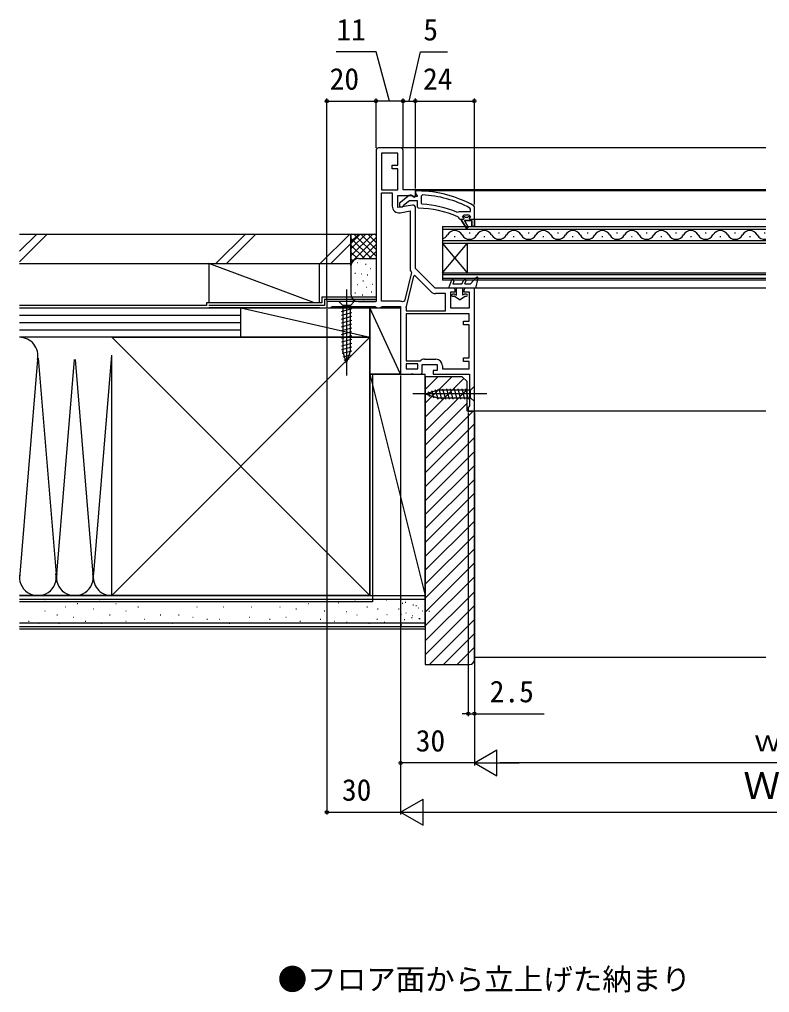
# Model space of a CAD drawing. Units: millimetres, scale not verified. Extents: x -525 to 525, y -785 to 781.
# Drawn here: x -130 to 175, y 36.9 to 432.4 of the extents above; entities that cross this region are included whole.
import ezdxf
from ezdxf.enums import TextEntityAlignment as Align

# ---------------------------------------------------------------- set-up
doc = ezdxf.new("R2010")
doc.units = ezdxf.units.MM
doc.header["$LTSCALE"] = 4
for name, color, linetype in [('0-1_USER1', 3, 'Continuous'), ('0-2_YKK_11', 7, 'Continuous'), ('0-3_YKK_12', 2, 'Continuous'), ('0-4_YKK_13', 4, 'Continuous'), ('0-6_YKK_D', 6, 'Continuous'), ('0-8_YSS_K', 3, 'Continuous'), ('0-9_YSS_KE', 3, 'Continuous')]:
    doc.layers.add(name, color=color, linetype=linetype)
doc.styles.add('ＭＳ ゴシック', font='')
doc.styles.get('ＭＳ ゴシック').set_extended_font_data('MS Gothic')

msp = doc.modelspace()

# ---------------------------------------------------------------- linework, layer by layer
at = {"layer": '0-2_YKK_11'}
for p, q in [((25.005, 380.2), (16.005, 380.2)), ((24.505, 317.9), (17.205, 317.9)), ((27.205, 315.2), (27.205, 314)), ((34.705, 294.3), (39.305, 294.3))]:
    msp.add_line(p, q, dxfattribs=at)
for points in [[(15.005, 379.2), (15.005, 317.7), (-4.995, 317.7), (-4.995, 315.2), (-3.695, 315.2), (-3.262, 315.45), (-2.829, 315.7), (14.639, 315.7), (15.072, 315.45), (15.505, 315.2), (16.605, 315.2), (17.038, 315.45), (17.471, 315.7), (25.005, 315.7), (25.005, 288.2), (29.247, 288.2), (29.43, 288.32), (29.98, 288.32), (30.163, 288.2), (32.805, 288.2)], [(29.831, 356.985), (23.805, 355.922), (23.805, 360.8), (29.561, 360.8), (30.49, 360.22), (31.005, 360.505), (31.005, 363.2), (26.005, 363.2), (26.005, 379.2)], [(17.205, 317.9), (17.205, 362), (21.605, 362), (21.605, 356.518)], [(28.488, 360.787), (24.505, 357.675), (24.505, 356.2), (25.606, 356.2), (26.105, 356.675), (26.297, 357.045), (28.543, 358.8), (31.705, 358.8), (31.705, 356.199), (32.202, 355.699)], [(32.005, 362.7), (31.005, 362.7), (31.005, 361.6), (31.442, 361.104), (31.705, 360.806), (31.705, 360.4), (30.305, 360.4), (29.905, 360.6)], [(33.825, 361.063), (33.305, 360.563), (33.305, 357.76), (33.783, 357.261)], [(46.205, 323.2), (39.005, 323.2), (31.005, 331.2), (31.005, 356)], [(55.005, 351.2), (55.005, 356.247), (54.752, 356.682)], [(24.774, 353.859), (28.805, 354.57), (28.805, 331.407)], [(47.909, 354.055), (48.499, 354.208), (48.893, 354.4)], [(48.314, 352.126), (48.605, 351.686), (49.104, 351.2), (49.705, 351.2), (49.705, 350.7), (51.791, 347.568), (52.47, 347.989), (50.905, 350.7), (54.005, 350.7), (54.005, 348.2), (55.005, 348.2), (55.005, 351.2), (55.005, 348.2), (54.005, 348.2), (54.005, 350.7), (50.905, 350.7), (52.47, 347.989), (51.791, 347.568), (49.705, 350.7), (49.705, 351.2), (50.505, 351.2), (50.805, 351.5), (50.58, 351.79), (50.205, 352.275), (50.205, 352.3), (51.011, 352.3), (51.309, 352.037), (52.301, 352.037), (52.599, 352.3), (53.405, 352.3), (52.905, 352.8), (50.705, 352.8), (50.205, 352.3), (51.011, 352.3), (51.309, 352.037), (52.301, 352.037), (52.599, 352.3), (53.405, 352.3), (53.03, 351.79), (52.805, 351.5)], [(48.893, 354.4), (53.405, 354.4), (53.405, 355.306), (53.143, 355.745)], [(52.805, 351.5), (53.105, 351.2), (55.005, 351.2)], [(29.275, 329.884), (29.348, 329.483), (26.508, 317.898), (25.785, 317.577)], [(37.303, 321.791), (30.813, 328.28), (30.25, 328.123), (27.199, 315.677), (27.188, 315.502)], [(27.205, 314), (43.205, 314), (43.205, 321), (39.212, 321)], [(33.805, 289.2), (33.805, 292.1), (39.805, 292.1), (39.805, 289.7), (38.205, 289.7), (38.205, 288.2), (53.005, 288.2), (53.005, 275.292), (52.755, 274.996), (52.505, 274.7), (52.505, 273.2), (55.005, 273.2), (55.005, 323.2), (51.705, 323.2)], [(50.705, 322.2), (50.705, 321.7), (52.805, 321.7), (52.805, 315), (45.405, 315), (45.405, 321.7), (47.205, 321.7), (47.205, 322.2)], [(52.805, 312.8), (27.205, 312.8), (27.205, 293.6), (32.707, 293.6), (33.019, 293.709)], [(42.005, 291.6), (42.005, 290.4), (52.805, 290.4), (52.805, 293.4), (50.605, 293.4), (50.605, 294.9), (52.805, 294.9), (52.805, 308.3), (50.605, 308.3), (50.605, 309.8), (52.805, 309.8), (52.805, 312.8)]]:
    msp.add_lwpolyline(points, dxfattribs=at)
for points in [[(17.205, 378), (17.205, 363.2), (23.805, 363.2), (23.805, 371.7), (21.605, 371.7), (21.605, 373.2), (23.805, 373.2), (23.805, 378)], [(32.005, 292.4), (27.205, 292.4), (27.205, 290.4), (32.005, 290.4)]]:
    msp.add_lwpolyline(points, close=True, dxfattribs=at)
for centre, radius, start, end in [((16.005, 379.2), 1, 90, 180), ((25.005, 379.2), 1, 0, 90), ((29.105, 360), 1, 36.86989, 128.08672), ((32.005, 316.7), 46, 60.36285, 90.00001), ((32.005, 316.7), 44.4, 61.57018, 87.65008), ((24.305, 356.518), 2.7, 180, 280), ((30.005, 356), 1, 0, 100), ((32.005, 316.7), 40.6, 66.93796, 87.4899), ((32.005, 316.7), 39, 65.28016, 89.70988), ((31.505, 331.407), 2.7, 180, 214.34324), ((39.212, 323.7), 2.7, 225, 270), ((46.205, 322.2), 1, 0, 90), ((51.705, 322.2), 1, 90, 180), ((24.505, 315.2), 2.7, 61.68666, 90), ((24.505, 315.2), 2.7, 360, 6.41925), ((34.705, 291.6), 2.7, 90, 128.62483), ((39.305, 291.6), 2.7, 0, 90), ((32.805, 289.2), 1, 270, 0)]:
    msp.add_arc(centre, radius, start, end, dxfattribs=at)
at = {"layer": '0-3_YKK_12'}
for p, q in [((173.505, 380.2), (25.005, 380.2)), ((173.505, 363.2), (30.505, 363.2)), ((173.505, 362.7), (31.005, 362.7)), ((42.005, 348.2), (173.505, 348.2)), ((42.005, 348.2), (42.005, 326.4)), ((55.005, 351.2), (173.505, 351.2)), ((42.005, 347.2), (173.505, 347.2)), ((53.205, 345.56), (52.805, 345.56)), ((65.205, 345.56), (64.805, 345.56)), ((77.205, 345.56), (76.805, 345.56)), ((89.205, 345.56), (88.805, 345.56)), ((101.205, 345.56), (100.805, 345.56)), ((113.205, 345.56), (112.805, 345.56)), ((125.205, 345.56), (124.805, 345.56)), ((137.205, 345.56), (136.805, 345.56)), ((149.205, 345.56), (148.805, 345.56)), ((161.205, 345.56), (160.805, 345.56)), ((173.205, 345.56), (172.805, 345.56)), ((173.505, 342.4), (42.005, 342.4)), ((173.505, 341.4), (42.005, 341.4)), ((42.005, 341.4), (52.005, 329.4)), ((42.005, 329.4), (52.005, 341.4)), ((47.205, 344.04), (46.805, 344.04)), ((52.005, 341.4), (52.005, 329.4)), ((59.205, 344.04), (58.805, 344.04)), ((71.205, 344.04), (70.805, 344.04)), ((83.205, 344.04), (82.805, 344.04)), ((95.205, 344.04), (94.805, 344.04)), ((107.205, 344.04), (106.805, 344.04)), ((119.205, 344.04), (118.805, 344.04)), ((131.205, 344.04), (130.805, 344.04)), ((143.205, 344.04), (142.805, 344.04)), ((155.205, 344.04), (154.805, 344.04)), ((167.205, 344.04), (166.805, 344.04)), ((42.005, 329.4), (173.505, 329.4)), ((42.005, 328.7), (173.505, 328.7)), ((173.505, 327.1), (42.005, 327.1)), ((173.505, 326.4), (42.005, 326.4)), ((173.505, 323.2), (54.505, 323.2)), ((173.505, 273.203), (54.505, 273.203))]:
    msp.add_line(p, q, dxfattribs=at)
for centre, start, end in [((41.005, 346.477), 286.91585, 330.79746), ((47.005, 343.123), 29.20254, 150.79746), ((53.005, 346.477), 209.20254, 330.79746), ((59.005, 343.123), 29.20254, 150.79746), ((65.005, 346.477), 209.20254, 330.79746), ((71.005, 343.123), 29.20254, 150.79746), ((77.005, 346.477), 209.20254, 330.79746), ((83.005, 343.123), 29.20254, 150.79746), ((89.005, 346.477), 209.20254, 330.79746), ((95.005, 343.123), 29.20254, 150.79746), ((101.005, 346.477), 209.20254, 330.79746), ((107.005, 343.123), 29.20254, 150.79746), ((113.005, 346.477), 209.20254, 330.79746), ((119.005, 343.123), 29.20254, 150.79746), ((125.005, 346.477), 209.20254, 330.79746), ((131.005, 343.123), 29.20254, 150.79746), ((137.005, 346.477), 209.20254, 330.79746), ((143.005, 343.123), 29.20254, 150.79746), ((149.005, 346.477), 209.20254, 330.79746), ((155.005, 343.123), 29.20254, 150.79746), ((161.005, 346.477), 209.20254, 330.79746), ((167.005, 343.123), 29.20254, 150.79746), ((173.005, 346.477), 209.20254, 278.36527)]:
    msp.add_arc(centre, 3.437, start, end, dxfattribs=at)
at = {"layer": '0-4_YKK_13'}
for p, q in [((45.744, 326.393), (44.405, 323.2)), ((46.666, 326.007), (46.244, 325)), ((51.036, 325), (51.547, 325.966)), ((51.036, 325), (53.405, 325)), ((55.707, 327.567), (53.405, 325)), ((56.393, 327.204), (55.405, 323.2)), ((3.005, 322.7), (3.005, 287.7)), ((55.405, 323.2), (44.405, 323.2)), ((46.855, 320.7), (46.105, 320.7)), ((47.055, 320.646), (47.705, 320.271)), ((47.705, 320.271), (47.705, 323.2)), ((50.205, 323.2), (50.205, 320.271)), ((50.855, 320.646), (50.205, 320.271)), ((51.805, 320.7), (51.055, 320.7)), ((6.105, 317.7), (-0.095, 317.7)), ((-0.095, 317.7), (1.455, 316.15)), ((6.105, 317.7), (4.555, 316.15)), ((46.105, 319.9), (46.739, 319.9)), ((48.955, 318.5), (46.739, 319.9)), ((48.955, 318.5), (51.171, 319.9)), ((51.171, 319.9), (51.805, 319.9)), ((0.905, 313.723), (5.105, 314.849)), ((0.905, 312.171), (5.105, 313.296)), ((1.455, 316.15), (1.455, 297.616)), ((4.555, 316.15), (1.455, 316.15)), ((4.555, 297.616), (4.555, 316.15)), ((0.905, 310.618), (5.105, 311.743)), ((0.905, 309.065), (5.105, 310.19)), ((0.905, 307.512), (5.105, 308.637)), ((0.905, 305.959), (5.105, 307.084)), ((0.905, 304.406), (5.105, 305.531)), ((0.905, 302.853), (5.105, 303.979)), ((0.905, 301.3), (5.105, 302.426)), ((0.905, 299.747), (5.105, 300.873)), ((0.905, 298.194), (5.105, 299.32)), ((1.164, 296.711), (5.105, 297.767)), ((3.005, 292.7), (1.455, 297.616)), ((3.005, 292.7), (4.555, 297.616)), ((1.615, 295.279), (4.651, 296.092)), ((2.067, 293.847), (4.117, 294.396)), ((35.005, 280.2), (39.921, 281.75)), ((36.152, 281.138), (36.701, 279.088)), ((37.584, 281.59), (38.397, 278.553)), ((39.016, 282.041), (40.072, 278.1)), ((53.455, 281.75), (39.921, 281.75)), ((40.499, 282.3), (41.625, 278.1)), ((42.052, 282.3), (43.178, 278.1)), ((43.605, 282.3), (44.73, 278.1)), ((45.158, 282.3), (46.283, 278.1)), ((46.711, 282.3), (47.836, 278.1)), ((48.264, 282.3), (49.389, 278.1)), ((49.817, 282.3), (50.942, 278.1)), ((51.37, 282.3), (52.495, 278.1)), ((55.005, 283.3), (53.455, 281.75)), ((53.455, 278.65), (53.455, 281.75)), ((55.005, 277.1), (55.005, 283.3)), ((60.005, 280.2), (30.005, 280.2)), ((35.005, 280.2), (39.921, 278.65)), ((39.921, 278.65), (53.455, 278.65)), ((55.005, 277.1), (53.455, 278.65))]:
    msp.add_line(p, q, dxfattribs=at)
msp.add_lwpolyline([(46.244, 325), (49.905, 325), (50.663, 326.434)], dxfattribs=at)
for centre, radius, start, end in [((46.205, 326.2), 0.5, 337.25283, 157.25283), ((51.105, 326.2), 0.5, 332.13522, 152.13522), ((56.005, 327.3), 0.4, 346.1348, 138.11337), ((46.105, 320.3), 0.4, 89.99781, 270), ((46.855, 320.3), 0.4, 59.99841, 90), ((51.055, 320.3), 0.4, 90, 119.9989), ((51.805, 320.3), 0.4, 270, 89.99781)]:
    msp.add_arc(centre, radius, start, end, dxfattribs=at)
at = {"layer": '0-6_YKK_D'}
for p, q in [((-5, 318.2), (-5, 400.224)), ((15, 380.2), (15, 400.224)), ((15, 380.2), (15, 400.224)), ((26, 380.2), (26, 400.224)), ((26, 380.2), (26, 400.224)), ((31, 363.7), (31, 400.224)), ((31, 363.7), (31, 400.224)), ((55, 357.247), (55, 400.224)), ((-5, 399.224), (15, 399.224)), ((26, 399.224), (15, 399.224)), ((26, 399.224), (31, 399.224)), ((31, 399.224), (55, 399.224)), ((-5, 314.7), (-5, 109.199)), ((25, 287.7), (25, 129.199)), ((25.002, 287.5), (25.002, 109.199)), ((25.002, 287.5), (25.002, 109.199)), ((52.5, 272.7), (52.5, 149.199)), ((55, 272.701), (55, 149.199)), ((55, 272.7), (55, 129.199)), ((55, 172.197), (55, 129.199)), ((52.5, 150.199), (49.95, 150.199)), ((52.5, 150.199), (55, 150.199)), ((55, 150.199), (83.327, 150.199)), ((55, 130.199), (64.093, 135.449)), ((64.093, 124.949), (64.093, 135.449)), ((55, 130.199), (25, 130.199)), ((55, 130.199), (64.093, 124.949)), ((55, 130.199), (73.187, 130.199)), ((284.502, 130.199), (65.5, 130.199)), ((25.002, 110.199), (34.096, 115.449)), ((34.096, 104.949), (34.096, 115.449)), ((-5, 110.199), (25.002, 110.199)), ((25.002, 110.199), (34.096, 104.949)), ((25.002, 110.199), (43.189, 110.199)), ((35.502, 110.199), (314.502, 110.199))]:
    msp.add_line(p, q, dxfattribs=at)
for points in [[(20.5, 399.224), (15.086, 419.224), (-1.255, 419.224)], [(28.5, 399.224), (33.105, 419.224), (44.059, 419.224)]]:
    msp.add_lwpolyline(points, dxfattribs=at)
for centre in [(-5, 399.224), (15, 399.224), (15, 399.224), (26, 399.224), (26, 399.224), (31, 399.224), (31, 399.224), (55, 399.224), (52.5, 150.199), (55, 150.199), (25, 130.199), (-5, 110.199)]:
    msp.add_circle(centre, 0.637, dxfattribs=at)
at = {"layer": '0-8_YSS_K'}
for p, q in [((-122.964, 345.2), (-129.994, 338.171)), ((-118.721, 345.2), (-129.994, 333.928)), ((-38.111, 345.2), (-50.111, 333.2)), ((-33.869, 345.2), (-45.869, 333.2)), ((-7.685, 333.2), (4.315, 345.2)), ((8.558, 345.2), (-3.442, 333.2)), ((4.8, 345.2), (15.003, 345.2)), ((4.8, 332.2), (4.8, 345.2)), ((13.658, 345.2), (4.8, 336.342)), ((10.829, 345.2), (4.8, 339.171)), ((8.001, 345.2), (4.8, 341.999)), ((5.173, 345.2), (4.8, 344.827)), ((15.003, 336.139), (5.942, 345.2)), ((15.003, 338.967), (8.771, 345.2)), ((15.003, 341.796), (11.599, 345.2)), ((15.003, 344.624), (14.427, 345.2)), ((15.003, 343.717), (4.8, 333.514)), ((13.114, 335.2), (4.8, 343.514)), ((10.285, 335.2), (4.8, 340.685)), ((15.003, 340.888), (9.315, 335.2)), ((7.475, 335.182), (4.8, 337.857)), ((15.003, 338.06), (12.143, 335.2)), ((-53.003, 333.2), (-8.003, 333.2)), ((-8.003, 317.2), (-8.003, 333.2)), ((5.595, 334.234), (4.8, 335.028)), ((7.605, 333.532), (7.405, 333.532)), ((7.8, 335.2), (15.003, 335.2)), ((10.943, 332.865), (10.743, 332.865)), ((4.8, 332.2), (4.8, 320.7)), ((6.604, 329.193), (6.404, 329.193)), ((9.274, 328.859), (9.074, 328.859)), ((11.611, 328.525), (11.411, 328.525)), ((12.799, 331.034), (12.599, 331.034)), ((7.605, 324.519), (7.405, 324.519)), ((9.877, 326.066), (9.677, 326.066)), ((13.584, 324.605), (13.384, 324.605)), ((6.604, 321.178), (6.404, 321.178)), ((11.277, 323.518), (11.077, 323.518)), ((13.28, 321.511), (13.08, 321.511)), ((7.8, 317.7), (14.8, 317.7)), ((9.608, 320.346), (9.408, 320.346)), ((9.942, 317.839), (9.742, 317.839)), ((12.612, 318.507), (12.412, 318.507)), ((-129.994, 315.2), (-40, 315.2)), ((-8.003, 315.2), (-53.003, 315.2)), ((-40, 315.2), (12.5, 303.2)), ((-40, 303.2), (-40, 315.2)), ((25, 288.2), (12.5, 315.2)), ((-129.994, 312.2), (-40, 312.2)), ((-129.994, 309.2), (-40, 309.2)), ((-129.994, 306.2), (-40, 306.2)), ((-92.5, 303.2), (-129.994, 303.2)), ((-40, 303.2), (-129.994, 303.2)), ((12.5, 198.2), (-92.5, 303.2)), ((12.5, 303.2), (-92.5, 198.2)), ((-122.661, 294.135), (-130, 205.319)), ((-122.39, 294.755), (-115, 205.319)), ((-115, 205.319), (-107.658, 294.168)), ((-107.342, 294.168), (-100, 205.319)), ((-92.506, 296.006), (-99.842, 207.232)), ((12.5, 288.2), (35, 288.2)), ((12.5, 198.2), (12.5, 288.2)), ((12.5, 288.2), (35, 198.2)), ((35, 198.2), (35, 288.2)), ((45.833, 287.2), (35, 276.367)), ((40.177, 287.2), (35, 282.023)), ((50.745, 286.455), (35, 270.71)), ((52, 282.053), (35, 265.053)), ((52, 276.396), (35, 259.396)), ((54.461, 273.2), (35, 253.739)), ((55, 268.082), (35, 248.082)), ((55, 262.425), (35, 242.425)), ((55, 256.769), (35, 236.769)), ((55, 251.112), (35, 231.112)), ((55, 245.455), (35, 225.455)), ((55, 239.798), (35, 219.798)), ((55, 234.141), (35, 214.141)), ((55, 228.484), (35, 208.484)), ((55, 222.827), (35, 202.827)), ((55, 217.171), (35, 197.171)), ((55, 211.514), (35, 191.514)), ((55, 205.857), (35, 185.857)), ((-92.5, 198.2), (-129.994, 198.2)), ((12.5, 198.2), (35, 198.2)), ((55, 199.794), (35, 179.794)), ((-129.994, 196.7), (35, 196.7)), ((-126.106, 195.634), (-126.306, 195.634)), ((-119.513, 196.458), (-119.713, 196.458)), ((-106.326, 194.81), (-106.526, 194.81)), ((-97.26, 196.458), (-97.46, 196.458)), ((-90.667, 194.81), (-90.867, 194.81)), ((-74.184, 195.634), (-74.384, 195.634)), ((-65.118, 195.634), (-65.318, 195.634)), ((-51.931, 195.634), (-52.131, 195.634)), ((-41.217, 195.634), (-41.417, 195.634)), ((-28.924, 195.634), (-29.124, 195.634)), ((-12.44, 194.81), (-12.64, 194.81)), ((-4.199, 195.634), (-4.399, 195.634)), ((-0.108, 195.201), (-0.308, 195.201)), ((6.519, 195.981), (6.319, 195.981)), ((19.316, 196.37), (19.116, 196.37)), ((25.834, 194.989), (25.634, 194.989)), ((27.084, 195.386), (26.884, 195.386)), ((30.182, 194.256), (29.982, 194.256)), ((31.413, 193.992), (31.213, 193.992)), ((55, 194.137), (35, 174.137)), ((-119.513, 191.838), (-119.713, 191.838)), ((-114.568, 190.189), (-114.768, 190.189)), ((-111.271, 193.486), (-111.471, 193.486)), ((-99.733, 192.662), (-99.933, 192.662)), ((-93.139, 190.189), (-93.339, 190.189)), ((-86.546, 191.838), (-86.746, 191.838)), ((-81.601, 193.486), (-81.801, 193.486)), ((-72.535, 190.189), (-72.735, 190.189)), ((-65.118, 190.189), (-65.318, 190.189)), ((-57.701, 193.486), (-57.901, 193.486)), ((-46.986, 193.486), (-47.186, 193.486)), ((-35.448, 193.486), (-35.648, 193.486)), ((-23.979, 193.486), (-24.179, 193.486)), ((-17.385, 192.662), (-17.585, 192.662)), ((-5.847, 191.838), (-6.047, 191.838)), ((3.01, 191.583), (2.81, 191.583)), ((7.339, 190.189), (7.139, 190.189)), ((11.46, 193.486), (11.26, 193.486)), ((15.808, 192.752), (15.608, 192.752)), ((19.545, 190.413), (19.345, 190.413)), ((24.383, 192.752), (24.183, 192.752)), ((25.314, 190.521), (25.114, 190.521)), ((27.274, 191.098), (27.074, 191.098)), ((29.955, 190.044), (29.755, 190.044)), ((32.395, 193.086), (32.195, 193.086)), ((33.919, 191.917), (33.719, 191.917)), ((36.724, 191.693), (36.524, 191.693)), ((-129.994, 187.2), (35, 187.2)), ((-126.106, 187.717), (-126.306, 187.717)), ((-121.985, 186.893), (-122.185, 186.893)), ((-113.743, 186.893), (-113.943, 186.893)), ((-107.974, 189.365), (-108.174, 189.365)), ((-103.029, 187.717), (-103.229, 187.717)), ((-96.436, 186.893), (-96.636, 186.893)), ((-86.546, 187.717), (-86.746, 187.717)), ((-79.129, 188.541), (-79.329, 188.541)), ((-67.59, 186.893), (-67.79, 186.893)), ((-59.349, 189.365), (-59.549, 189.365)), ((-53.58, 188.541), (-53.78, 188.541)), ((-48.635, 188.541), (-48.835, 188.541)), ((-44.514, 186.893), (-44.714, 186.893)), ((-36.272, 189.365), (-36.472, 189.365)), ((-28.099, 188.541), (-28.299, 188.541)), ((-21.506, 189.365), (-21.706, 189.365)), ((-15.737, 187.717), (-15.937, 187.717)), ((-7.495, 188.541), (-7.695, 188.541)), ((-1.726, 187.717), (-1.926, 187.717)), ((3.2, 187.295), (3, 187.295)), ((12.312, 186.893), (12.112, 186.893)), ((15.581, 188.541), (15.381, 188.541)), ((18.537, 187.295), (18.337, 187.295)), ((25.504, 186.234), (25.304, 186.234)), ((26.686, 188.396), (26.486, 188.396)), ((29.643, 189.128), (29.443, 189.128)), ((32.584, 188.799), (32.384, 188.799)), ((32.911, 188.799), (32.711, 188.799)), ((55, 188.48), (36.719, 170.199)), ((-129.994, 184.7), (35, 184.7)), ((55, 182.823), (42.376, 170.199)), ((55, 177.259), (47.94, 170.199)), ((55, 173.197), (173.5, 173.197)), ((173.5, 173.197), (173.502, 173.197))]:
    msp.add_line(p, q, dxfattribs=at)
msp.add_lwpolyline([(-10.003, 317.2), (-53.003, 333.2), (-53.003, 317.2)], dxfattribs=at)
for points in [[(-40, 303.2), (-40, 315.2), (12.5, 315.2), (12.5, 303.2)], [(12.5, 288.2), (12.5, 315.2), (25, 315.2), (25, 288.2)]]:
    msp.add_lwpolyline(points, close=True, dxfattribs=at)
for centre, radius, start, end in [((7.8, 332.2), 3, 90, 180), ((7.8, 320.7), 3, 180, 270), ((-130, 295.7), 7.5, 348.21621, 89.95067), ((-122.5, 205.7), 7.5, 168.21646, 11.78354), ((-107.5, 205.7), 7.5, 168.21646, 11.78354), ((-92.5, 205.7), 7.5, 168.21646, 270)]:
    msp.add_arc(centre, radius, start, end, dxfattribs=at)
at = {"layer": '0-9_YSS_KE'}
for p, q in [((-129.994, 333.2), (4.8, 333.2)), ((-54, 317.2), (-54, 316.2)), ((-7, 319.7), (15, 319.7)), ((-6, 318.7), (15, 318.7)), ((-54, 316.2), (-129.994, 316.2)), ((-92.5, 198.2), (-92.5, 295.7)), ((13.5, 288.2), (13.5, 195.7)), ((-129.994, 198.2), (35, 198.2)), ((35, 185.7), (35, 198.2)), ((13.5, 195.7), (-129.994, 195.7)), ((-129.994, 185.7), (35, 185.7))]:
    msp.add_line(p, q, dxfattribs=at)
for points in [[(-129.994, 345.2), (4.8, 345.2), (4.8, 333.2)], [(-7, 319.7), (-7, 317.2), (-54, 317.2)], [(-6, 318.7), (-6, 316.2), (-53, 316.2)], [(-92.5, 303.2), (12.5, 303.2), (12.5, 198.2), (-92.5, 198.2)], [(35, 287.199), (35, 170.199), (53, 170.199)], [(55, 172.199), (55, 273.199), (52, 273.199), (52, 285.199), (50, 287.199), (35, 287.199)]]:
    msp.add_lwpolyline(points, dxfattribs=at)
msp.add_arc((53, 172.199), 2, 270.00001, 359.99999, dxfattribs=at)

# ---------------------------------------------------------------- texts
at = {"layer": '0-1_USER1', "style": 'ＭＳ ゴシック'}
msp.add_text('●フロア面から立上げた納まり ', height=8.798, dxfattribs=at).set_placement((-25, 35.2), align=Align.BOTTOM_LEFT)
at = {"layer": '0-6_YKK_D', "style": 'ＭＳ ゴシック'}
for s, height, p in [('11', 8.798, (-1.096, 421.224)), ('5', 8.798, (34.218, 421.224)), ('20', 8.798, (-3.864, 401.224)), ('24', 8.798, (34.102, 401.224)), ('2.5', 8.798, (61.214, 152.199)), ('30', 8.798, (31.136, 132.199)), ('ｗ', 8.798, (168.251, 132.199)), ('30', 8.798, (1.138, 112.199)), ('Ｗ', 11, (164.349, 112.199))]:
    msp.add_text(s, height=height, dxfattribs=at).set_placement(p, align=Align.BOTTOM_LEFT)

doc.saveas('drawing.dxf')
